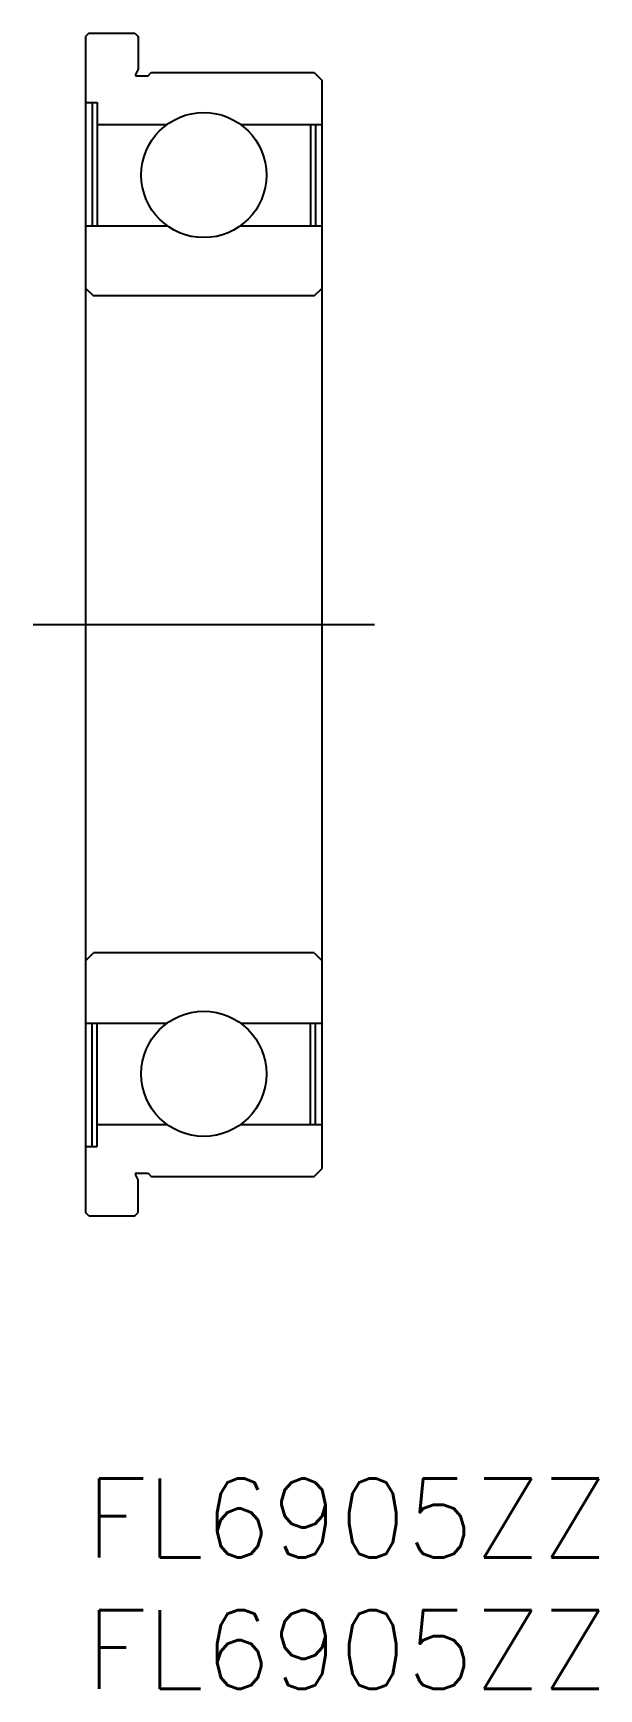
# Model space of a CAD drawing. Extents: x -2 to 19.5, y -8 to 55.
import ezdxf

# ---------------------------------------------------------------- set-up
doc = ezdxf.new("R2010")
doc.units = 0
doc.header["$LTSCALE"] = 0.5
doc.linetypes.add('CENTER', pattern=[50.8, 31.75, -6.35, 6.35, -6.35])
for name, color, linetype in [('MSM_CENTER', 1, 'CENTER'), ('MSM_CONTINUOUS', 7, 'CONTINUOUS'), ('MSM_PART_NUMBER', 7, 'CONTINUOUS')]:
    doc.layers.add(name, color=color, linetype=linetype)
doc.styles.get("Standard").update_dxf_attribs({"font": 'txt.shx', "height": 3, "bigfont": 'bigfont.shx'})

# ---------------------------------------------------------------- blocks, each defined once
blk = doc.blocks.new('*U7')
at = {"layer": 'MSM_PART_NUMBER'}
blk.add_text('FL6905ZZ', height=3, dxfattribs=at).set_placement((0, -3))
blk = doc.blocks.new('*U8')
at = {"layer": 'MSM_PART_NUMBER'}
blk.add_text('FL6905ZZ', height=3, dxfattribs=at).set_placement((0, -8))

msp = doc.modelspace()

# ---------------------------------------------------------------- linework, layer by layer
at = {"layer": 'MSM_CENTER'}
msp.add_line((-2, 32.5), (11, 32.5), dxfattribs=at)
at = {"layer": 'MSM_CONTINUOUS'}
for p, q in [((0.125, 55), (0, 54.875)), ((0, 54.875), (0, 10.125)), ((0.125, 55), (1.875, 55)), ((1.875, 55), (2, 54.875)), ((2, 54.875), (2, 53.625)), ((2, 53.625), (1.902, 53.429)), ((1.936, 53.375), (2.375, 53.375)), ((2.375, 53.375), (2.5, 53.5)), ((2.5, 53.5), (8.7, 53.5)), ((8.7, 53.5), (9, 53.2)), ((9, 11.8), (9, 53.2)), ((0, 52.36), (0.438, 52.36)), ((0.25, 52.36), (0.25, 47.671)), ((0.438, 52.36), (0.438, 47.671)), ((0.438, 51.529), (3.104, 51.529)), ((5.896, 51.529), (9, 51.529)), ((8.562, 51.529), (8.562, 47.671)), ((8.75, 51.529), (8.75, 47.671)), ((0, 47.671), (3.104, 47.671)), ((5.896, 47.671), (9, 47.671)), ((0, 45.3), (0.3, 45)), ((8.7, 45), (0.3, 45)), ((8.7, 45), (9, 45.3)), ((0, 19.7), (0.3, 20)), ((8.7, 20), (0.3, 20)), ((8.7, 20), (9, 19.7)), ((0, 17.329), (3.104, 17.329)), ((0.25, 12.64), (0.25, 17.329)), ((0.438, 12.64), (0.438, 17.329)), ((5.896, 17.329), (9, 17.329)), ((8.562, 13.471), (8.562, 17.329)), ((8.75, 13.471), (8.75, 17.329)), ((0.438, 13.471), (3.104, 13.471)), ((5.896, 13.471), (9, 13.471)), ((0, 12.64), (0.438, 12.64)), ((2, 11.375), (1.902, 11.571)), ((1.936, 11.625), (2.375, 11.625)), ((2, 10.125), (2, 11.375)), ((2.375, 11.625), (2.5, 11.5)), ((2.5, 11.5), (8.7, 11.5)), ((8.7, 11.5), (9, 11.8)), ((0.125, 10), (0, 10.125)), ((1.875, 10), (2, 10.125)), ((0.125, 10), (1.875, 10))]:
    msp.add_line(p, q, dxfattribs=at)
for centre in [(4.5, 49.6), (4.5, 15.4)]:
    msp.add_circle(centre, 2.381, dxfattribs=at)
for centre, start, end in [((1.936, 53.412), 153.43495, 270), ((1.936, 11.588), 90, 206.56505)]:
    msp.add_arc(centre, 0.0375, start, end, dxfattribs=at)

# ---------------------------------------------------------------- block references
for name in ['*U7', '*U8']:
    msp.add_blockref(name, (0, 0), dxfattribs=at)

doc.saveas('drawing.dxf')
